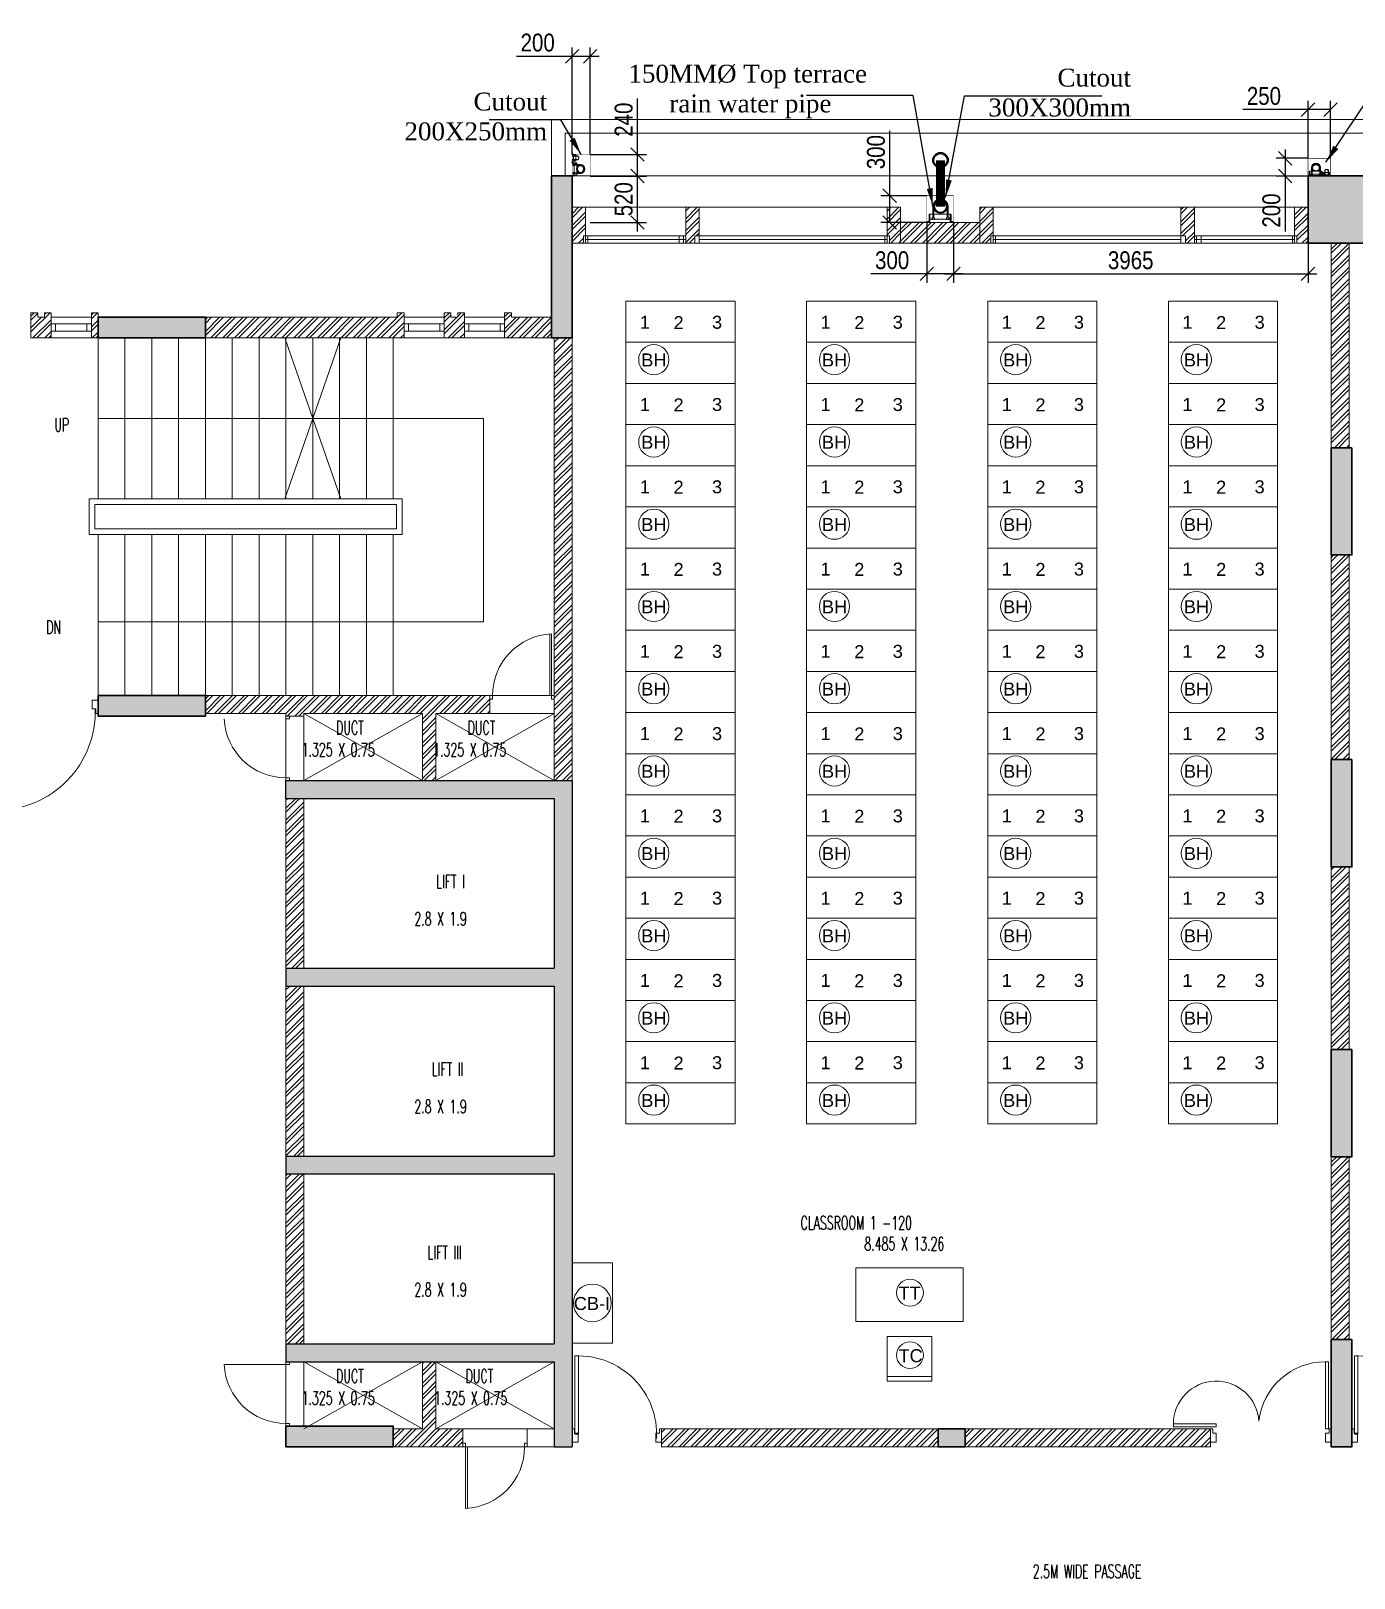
# Model space of a CAD drawing. Header units: inches. Extents: x 5899882 to 5988838, y -468923 to -96891.
# Drawn here: x 5939334 to 5954123, y -365825 to -348525 of the extents above; entities that cross this region are included whole.
import ezdxf

# ---------------------------------------------------------------- set-up
doc = ezdxf.new("R2010")
doc.units = ezdxf.units.IN
doc.header["$MEASUREMENT"] = 0
doc.linetypes.add('1', pattern=[0])
doc.layers.get('Defpoints').update_dxf_attribs({"color": 8})
for name, color, linetype in [('0 slc 75mm  rean water pipe', 5, 'Continuous'), ('0 slc Rwp sloape', 7, 'Continuous'), ('0- SLC ARCH LAYOUT', 7, 'Continuous'), ('0- SLC DIMENSION', 7, 'Continuous'), ('0- SLC HIDE BOX & CUTOUT', 6, 'Continuous'), ('0-SLC- Waste water down take', 6, 'Continuous'), ('0-SLC-100mm Soil Pipe', 190, 'Continuous'), ('0-SLC-DOMESTIC LINE', 5, 'DOMESTIC_LINE'), ('P-TEXT', 7, 'Continuous'), ('rwp', 5, 'Continuous')]:
    doc.layers.add(name, color=color, linetype=linetype)
for name, color, linetype, lineweight in [('0-SLC-CLAMPS', 7, 'Continuous', 9), ('0-SLC-P-Angle', 6, 'Continuous', 0), ('ARCL-HATCH-B', 8, 'Continuous', 5), ('ARLC-COL', 8, 'Continuous', 30), ('ARLC-DIM0', 8, 'Continuous', 5), ('ARLC-DIM1', 8, 'Continuous', 5), ('ARLC-DOOR-W', 8, 'Continuous', 5), ('ARLC-ELE0', 8, 'Continuous', 9), ('ARLC-ELE1', 8, 'Continuous', 13), ('ARLC-FUR (NOMN)', 8, 'Continuous', 9), ('ARLC-FURN', 8, 'Continuous', 9), ('ARLC-GAS BURNER', 8, 'Continuous', 5), ('ARLC-HATCH-C', 8, 'Continuous', 5), ('ARLC-RCC', 8, 'Continuous', 25), ('ARLC-TEXT0', 8, 'Continuous', 20), ('ARLC-WALL', 8, 'Continuous', 15)]:
    doc.layers.add(name, color=color, linetype=linetype, lineweight=lineweight)
doc.styles.add('ARIAL', font='tahoma.ttf')
doc.styles.add('LT0050R', font='arial.ttf', dxfattribs={"height": 120})
doc.styles.add('RS', font='simplex8.shx', dxfattribs={"width": 0.6, "height": 150})
doc.styles.get("Standard").update_dxf_attribs({"font": 'arial.ttf'})
doc.styles.add('swis cn bt', font='swissc.ttf')
doc.linetypes.add('DOMESTIC_LINE', pattern='A,0.5,-0.2,["DWS",ARIAL,S=0.1,R=0,X=-0.1,Y=-0.05],-0.25', length=0.95)
doc.dimstyles.new('LT0050R', dxfattribs={"dimtxt": 120, "dimasz": 80, "dimexe": 80, "dimexo": 50, "dimgap": 80, "dimtad": 0, "dimdec": 0, "dimzin": 0, "dimdsep": 46, "dimtxsty": 'LT0050R', "dimblk": 'ARCHTICK', "dimcen": 1, "dimdle": 80, "dimclrd": 252, "dimclre": 252, "dimclrt": 240, "dimadec": 0, "dimazin": 0, "dimtfac": 1, "dimtdec": 0, "dimtofl": 0, "dimtmove": 1, "dimatfit": 3, "dimfxl": 1, "dimtolj": 1, "dimtzin": 0, "dimlwd": -1, "dimlwe": -1, "dimarcsym": 0})
doc.dimstyles.new('SLC', dxfattribs={"dimtxt": 200, "dimasz": 150, "dimexe": 100, "dimexo": 0, "dimgap": 50, "dimtad": 1, "dimdec": 0, "dimrnd": 5, "dimzin": 1, "dimdsep": 46, "dimtxsty": 'swis cn bt', "dimblk": 'OBLIQUE', "dimcen": 60, "dimdle": 100, "dimclrd": 256, "dimclre": 256, "dimclrt": 256, "dimazin": 0, "dimtfac": 1, "dimtdec": 0, "dimtofl": 0, "dimtmove": 0, "dimatfit": 3, "dimfxl": 0.18, "dimtolj": 1, "dimtzin": 0, "dimarcsym": 0})
doc.dimstyles.get("Standard").update_dxf_attribs({"dimtxt": 200, "dimasz": 200, "dimexe": 0.18, "dimexo": 0.0625, "dimgap": 0.09, "dimtad": 0, "dimdec": 0, "dimrnd": 5, "dimzin": 0, "dimdsep": 46, "dimtxsty": 'Standard', "dimblk": 'OBLIQUE', "dimcen": 0.09, "dimadec": 0, "dimazin": 0, "dimtfac": 1, "dimtdec": 0, "dimtofl": 0, "dimtmove": 0, "dimatfit": 3, "dimfxl": 1, "dimtolj": 1, "dimtzin": 0, "dimarcsym": 0})
pattern_1 = [(45, (-5568073.5, 103535), (-66.2912607, 66.2912607), []), (45, (-5568029.31, 103535), (-66.2912607, 66.2912607), [])]

# ---------------------------------------------------------------- blocks, each defined once
blk = doc.blocks.new('an80')
for points in [[(-46, 0), (-46, 66.3), (-51, 66.3), (-51, 76.3), (-35, 76.3), (-35, 66.3), (-40, 66.3), (-40, 0)], [(46, 0), (46, 66.3), (51, 66.3), (51, 76.3), (35, 76.3), (35, 66.3), (40, 66.3), (40, 0)]]:
    blk.add_lwpolyline(points)
for radius in [46, 40]:
    blk.add_arc((0, 0), radius, 180, 360)
blk = doc.blocks.new('80mm')
at = {"layer": '0-SLC- Waste water down take', "const_width": 5}
blk.add_lwpolyline([(-37.5, 0, 1), (37.5, 0, 1)], format="xyb", close=True, dxfattribs=at)
at = {"layer": '0-SLC- Waste water down take'}
for radius in [40, 35]:
    blk.add_circle((0, 0), radius, dxfattribs=at)
blk = doc.blocks.new('DSF')
at = {"layer": '0-SLC-CLAMPS'}
for points in [[(1498.45, 220.321), (1498.447, 220.321, -0.414214), (1498.442, 220.327), (1498.442, 220.327), (1498.461, 220.327), (1498.461, 220.274, -0.414214), (1498.456, 220.279), (1498.456, 220.316, 0.414214)], [(1498.604, 220.321), (1498.608, 220.321, 0.414214), (1498.613, 220.327), (1498.613, 220.327), (1498.593, 220.327), (1498.593, 220.274, 0.414214), (1498.599, 220.279), (1498.599, 220.316, -0.414214)]]:
    blk.add_lwpolyline(points, format="xyb", close=True, dxfattribs=at)
blk.add_lwpolyline([(1498.593, 220.306), (1498.461, 220.306), (1498.461, 220.274), (1498.593, 220.274)], close=True, dxfattribs=at)
at = {"layer": '0-SLC- Waste water down take', "lineweight": 0, "ltscale": 12, "xscale": 0.0010714285714286, "yscale": 0.0010714285714286, "zscale": 0.0010714285714286}
blk.add_blockref('80mm', (1498.524, 220.234), dxfattribs=at)
at = {"layer": '0-SLC-CLAMPS', "xscale": 0.0010714285714286, "yscale": 0.0010714285714286, "zscale": 0.0010714285714286}
blk.add_blockref('an80', (1498.524, 220.234), dxfattribs=at)
blk = doc.blocks.new('176')
at = {"layer": '0-SLC-CLAMPS', "elevation": 0}
for points in [[(-108.6, 76.7), (-108.6, 80.1, 0.414214), (-114, 85.4), (-114, 85.4), (-114, 65.9), (-61.1, 65.9, 0.414214), (-66.4, 71.3), (-103.3, 71.3, -0.414214)], [(-108.6, -75.8), (-108.6, -79.2, -0.414214), (-114, -84.6), (-114, -84.6), (-114, -65.1), (-61.1, -65.1, -0.414214), (-66.4, -70.4), (-103.3, -70.4, 0.414214)]]:
    blk.add_lwpolyline(points, format="xyb", close=True, dxfattribs=at)
blk.add_lwpolyline([(-92.9, 65.9), (-92.9, -65.1), (-61.1, -65.1), (-61.1, 65.9)], close=True, dxfattribs=at)
at = {"layer": 'rwp', "color": 5, "const_width": 5.36, "elevation": 0}
blk.add_lwpolyline([(-12.5, -42.2, 1), (-12.5, 38.2, 1)], format="xyb", close=True, dxfattribs=at)
at = {"layer": 'rwp', "color": 5}
for radius in [42.9, 37.5]:
    blk.add_circle((-12.5, -2, 0), radius, dxfattribs=at)
at = {"layer": '0-SLC-CLAMPS', "color": 6, "xscale": 1.0714285714286, "yscale": 1.0714285714286, "zscale": 1.0714285714286, "rotation": 90}
blk.add_blockref('an80', (-12.5, -2, 0), dxfattribs=at)
blk = doc.blocks.new('_OBLIQUE')
at = {"color": 0, "linetype": 'ByBlock'}
blk.add_line((-0.5, -0.5), (0.5, 0.5), dxfattribs=at)
blk = doc.blocks.new('jjuj')
at = {"layer": 'ARLC-DOOR-W', "ltscale": 0.1}
for p, q in [((5733136, -29654), (5733136, -29679)), ((5733286, -29654), (5733286, -29719))]:
    blk.add_line(p, q, dxfattribs=at)
blk.add_lwpolyline([(5733286, -29719), (5733186, -29719), (5733186, -29679), (5733136, -29679)], dxfattribs=at)
blk = doc.blocks.new('frame')
at = {"layer": 'ARLC-DOOR-W', "ltscale": 0.1}
for p, q in [((5733286, -31004), (5733286, -30939)), ((5733136, -31004), (5733136, -30979)), ((5733136, -31004), (5733286, -31004))]:
    blk.add_line(p, q, dxfattribs=at)
blk.add_lwpolyline([(5733286, -30939), (5733186, -30939), (5733186, -30979), (5733136, -30979)], dxfattribs=at)
blk = doc.blocks.new('door')
at = {"layer": 'ARLC-DOOR-W', "ltscale": 0.1}
for p, q in [((5733136, -29682), (5732386, -29682)), ((5732386, -29717), (5732386, -29682)), ((5733136, -29717), (5732386, -29717)), ((5733136, -29682), (5733136, -29717)), ((5733080, -31417), (5733080, -30939)), ((5733115, -30939), (5733080, -30939)), ((5733115, -31417), (5733115, -30939)), ((5733115, -31417), (5733080, -31417))]:
    blk.add_line(p, q, dxfattribs=at)
for centre, radius, start, end in [((5733136, -29717), 750, 180, 263.4904), ((5733080, -30939), 478, 93.4069, 270)]:
    blk.add_arc(centre, radius, start, end, dxfattribs=at)
blk = doc.blocks.new('gfhmk')
at = {"layer": 'ARLC-DOOR-W', "ltscale": 0.1}
for p, q in [((5733137, -36608), (5732262, -36608)), ((5733137, -36568), (5732263, -36568)), ((5733137, -36568), (5733137, -36608))]:
    blk.add_line(p, q, dxfattribs=at)
blk.add_arc((5733137, -36608), 875, 177.3797, 273.233, dxfattribs=at)
blk = doc.blocks.new('A$C0CA930DB')
at = {"layer": 'ARLC-DOOR-W', "ltscale": 0.1}
blk.add_lwpolyline([(924, 1000), (1024, 1000)], dxfattribs=at)
for name, p in [('gfhmk', (-5732204, 37539)), ('frame', (-5732262, 31004))]:
    blk.add_blockref(name, p)
at = {"xscale": -1, "rotation": 180}
blk.add_blockref('frame', (-5732262, -30004), dxfattribs=at)
blk = doc.blocks.new('hjmh')
at = {"layer": 'ARLC-DOOR-W', "ltscale": 0.1}
for p, q in [((5668.312, -1072.854), (5667.201, -1072.854)), ((5667.201, -1072.854), (5667.201, -1072.894)), ((5667.201, -1072.894), (5668.312, -1072.894)), ((5668.312, -1072.894), (5668.312, -1072.854))]:
    blk.add_line(p, q, dxfattribs=at)
blk.add_arc((5668.299, -1072.899), 1.098, 179.7169, 271.8564, dxfattribs=at)
blk = doc.blocks.new('bb4')
at = {"layer": 'ARLC-FUR (NOMN)'}
blk.add_circle((5946603, -112567), 169, dxfattribs=at)
at = {"layer": 'ARLC-FURN'}
blk.add_lwpolyline([(5947511, -112833), (5947511, -111913), (5946291, -111913), (5946291, -112833)], close=True, dxfattribs=at)
blk.add_lwpolyline([(5946291, -112373), (5947511, -112373)], dxfattribs=at)
for s, p in [('1', (5946447, -112221)), ('2', (5946824, -112225)), ('3', (5947254, -112221))]:
    blk.add_text(s, height=145).set_placement(p)
at = {"layer": 'ARLC-FUR (NOMN)'}
blk.add_text('BH', height=145.4, dxfattribs=at).set_placement((5946463, -112643))
blk = doc.blocks.new('dfg2154')
at = {"layer": 'ARLC-FURN'}
blk.add_line((5964549, -129277), (5965049, -129277), dxfattribs=at)
blk.add_lwpolyline([(5964549, -129329), (5965049, -129329), (5965049, -128829), (5964549, -128829)], close=True, dxfattribs=at)
blk = doc.blocks.new('A$C250334D4')
at = {"layer": 'ARCL-HATCH-B'}
h = blk.add_hatch(dxfattribs=at)
h.set_pattern_fill('ANSI32', color=256, scale=250)
h.set_pattern_definition(pattern_1)
h.paths.add_polyline_path([(350, 6610), (200, 6610), (200, 6210), (325, 6210), (325, 6290), (350, 6290)])
h = blk.add_hatch(dxfattribs=at)
h.set_pattern_fill('ANSI32', color=256, scale=250)
h.set_pattern_definition(pattern_1)
h.paths.add_polyline_path([(1620, 6610), (1470, 6610), (1470, 6210), (1570, 6210), (1570, 6290), (1620, 6290)])
h = blk.add_hatch(dxfattribs=at)
h.set_pattern_fill('ANSI32', color=256, scale=250)
h.set_pattern_definition(pattern_1)
h.paths.add_polyline_path([(3870, 6610), (3720, 6610), (3720, 6290), (3745, 6290), (3745, 6210), (3870, 6210)])
h = blk.add_hatch(dxfattribs=at)
h.set_pattern_fill('ANSI32', color=256, scale=250)
h.set_pattern_definition(pattern_1)
h.paths.add_polyline_path([(4905, 6610), (4755, 6610), (4755, 6210), (4880, 6210), (4880, 6290), (4905, 6290)])
h = blk.add_hatch(dxfattribs=at)
h.set_pattern_fill('ANSI32', color=256, scale=250)
h.set_pattern_definition(pattern_1)
h.paths.add_polyline_path([(7155, 6610), (7005, 6610), (7005, 6290), (7055, 6290), (7055, 6210), (7155, 6210), (7155, 6290)])
h = blk.add_hatch(dxfattribs=at)
h.set_pattern_fill('ANSI32', color=256, scale=250)
h.set_pattern_definition(pattern_1)
h.paths.add_polyline_path([(8425, 6610), (8275, 6610), (8275, 6290), (8300, 6290), (8300, 6210), (8425, 6210)])
h = blk.add_hatch(dxfattribs=at)
h.set_pattern_fill('ANSI32', color=256, scale=250)
h.set_pattern_definition(pattern_1)
h.paths.add_polyline_path([(4755, 6440), (3870, 6440), (3870, 6210), (4755, 6210)])
h = blk.add_hatch(dxfattribs=at)
h.set_pattern_fill('ANSI32', color=256, scale=250)
h.set_pattern_definition(pattern_1)
h.paths.add_polyline_path([(8885, 6210), (8685, 6210), (8685, 3922), (8885, 3922)])
h = blk.add_hatch(dxfattribs=at)
h.set_pattern_fill('ANSI32', color=256, scale=250)
h.set_pattern_definition(pattern_1)
h.paths.add_polyline_path([(-5625, 5430), (-5700, 5430), (-5700, 5380), (-5775, 5380), (-5775, 5430), (-5850, 5430), (-5850, 5150), (-5625, 5150)])
h = blk.add_hatch(dxfattribs=at)
h.set_pattern_fill('ANSI32', color=256, scale=250)
h.set_pattern_definition(pattern_1)
h.paths.add_polyline_path([(-5100, 5430), (-5175, 5430), (-5175, 5150), (-5100, 5150)])
h = blk.add_hatch(dxfattribs=at)
h.set_pattern_fill('ANSI32', color=256, scale=250)
h.set_pattern_definition(pattern_1)
h.paths.add_polyline_path([(-1680, 5430), (-1755, 5430), (-1755, 5380), (-3900, 5380), (-3900, 5150), (-1680, 5150)])
h = blk.add_hatch(dxfattribs=at)
h.set_pattern_fill('ANSI32', color=256, scale=250)
h.set_pattern_definition(pattern_1)
h.paths.add_polyline_path([(-1005, 5430), (-1080, 5430), (-1080, 5380), (-1155, 5380), (-1155, 5430), (-1230, 5430), (-1230, 5150), (-1155, 5150), (-1005, 5150)])
h = blk.add_hatch(dxfattribs=at)
h.set_pattern_fill('ANSI32', color=256, scale=250)
h.set_pattern_definition(pattern_1)
h.paths.add_polyline_path([(-30, 5380), (-480, 5380), (-480, 5430), (-555, 5430), (-555, 5150), (-30, 5150)])
h = blk.add_hatch(dxfattribs=at)
h.set_pattern_fill('ANSI32', color=256, scale=250)
h.set_pattern_definition(pattern_1)
h.paths.add_polyline_path([(200, 5150), (0, 5150), (0, 200), (200, 200)])
h = blk.add_hatch(dxfattribs=at)
h.set_pattern_fill('ANSI32', color=256, scale=250)
h.set_pattern_definition(pattern_1)
h.paths.add_polyline_path([(8885, 2722), (8685, 2722), (8685, 434), (8885, 434)])
h = blk.add_hatch(dxfattribs=at)
h.set_pattern_fill('ANSI32', color=256, scale=250)
h.set_pattern_definition(pattern_1)
h.paths.add_polyline_path([(-720, 1150), (-3900, 1150), (-3900, 950), (-3000, 950), (-3000, 920), (-2800, 920), (-2800, 950), (-1475, 950), (-1475, 200), (-1325, 200), (-1325, 950), (-720, 950)])
h = blk.add_hatch(dxfattribs=at)
h.set_pattern_fill('ANSI32', color=256, scale=250)
h.set_pattern_definition(pattern_1)
h.paths.add_polyline_path([(-2800, 0), (-3000, 0), (-3000, -1900), (-2800, -1900)])
h = blk.add_hatch(dxfattribs=at)
h.set_pattern_fill('ANSI32', color=256, scale=250)
h.set_pattern_definition(pattern_1)
h.paths.add_polyline_path([(8885, -766), (8685, -766), (8685, -2808), (8885, -2808)])
h = blk.add_hatch(dxfattribs=at)
h.set_pattern_fill('ANSI32', color=256, scale=250)
h.set_pattern_definition(pattern_1)
h.paths.add_polyline_path([(-2800, -2100), (-3000, -2100), (-3000, -4000), (-2800, -4000)])
h = blk.add_hatch(dxfattribs=at)
h.set_pattern_fill('ANSI32', color=256, scale=250)
h.set_pattern_definition(pattern_1)
h.paths.add_polyline_path([(8885, -4008), (8685, -4008), (8685, -5550), (8685, -5550), (8685, -6050), (8885, -6050)])
h = blk.add_hatch(dxfattribs=at)
h.set_pattern_fill('ANSI32', color=256, scale=250)
h.set_pattern_definition(pattern_1)
h.paths.add_polyline_path([(-2800, -4200), (-3000, -4200), (-3000, -6100), (-2800, -6100)])
h = blk.add_hatch(dxfattribs=at)
h.set_pattern_fill('ANSI32', color=256, scale=250)
h.set_pattern_definition(pattern_1)
h.paths.add_polyline_path([(-1325, -6300), (-1475, -6300), (-1475, -7050), (-1800, -7050), (-1800, -7250), (-1022, -7250), (-1022, -7050), (-1325, -7050)])
h = blk.add_hatch(dxfattribs=at)
h.set_pattern_fill('ANSI32', color=256, scale=250)
h.set_pattern_definition(pattern_1)
h.paths.add_polyline_path([(4292, -7050), (1200, -7050), (1200, -7250), (4292, -7250)])
h = blk.add_hatch(dxfattribs=at)
h.set_pattern_fill('ANSI32', color=256, scale=250)
h.set_pattern_definition(pattern_1)
h.paths.add_polyline_path([(7335, -7050), (4592, -7050), (4592, -7250), (7335, -7250)])
at = {"layer": 'ARLC-HATCH-C', "ltscale": 0.1}
for points in [[(-30, 5216), (-30, 6960), (200, 6960), (200, 6571), (200, 6171), (200, 5150), (-30, 5150)], [(8425, 6960), (8425, 6210), (9175, 6210), (9175, 6960)], [(-5100, 5150), (-4800, 5150), (-4500, 5150), (-4200, 5150), (-3900, 5150), (-3900, 5380), (-5100, 5380)], [(8685, 2722), (8685, 3922), (8915, 3922), (8915, 2722)], [(-5100, 920), (-5100, 1150), (-4800, 1150), (-4500, 1150), (-4200, 1150), (-4044, 1150), (-3900, 1150), (-3900, 950), (-3900, 920)], [(8685, -766), (8685, 434), (8915, 434), (8915, -766)], [(-3000, 0), (-3000, 200), (-2800, 200), (200, 200), (200, 0), (0, 0), (-2800, 0)], [(-3000, -1900), (-2800, -1900), (0, -1900), (0, 0), (200, 0), (200, -6100), (0, -6100), (0, -4200), (-2800, -4200), (-3000, -4200), (-3000, -4000), (-2800, -4000), (0, -4000), (0, -2100), (-2800, -2100), (-3000, -2100)], [(8685, -4008), (8685, -2808), (8915, -2808), (8915, -4008)], [(8915, -7250), (8915, -7050), (8915, -6050), (8715, -6050), (8685, -6050), (8685, -7250)], [(200, -7250), (0, -7250), (0, -7050), (0, -6300), (-2800, -6300), (-3000, -6300), (-3000, -6100), (-2800, -6100), (0, -6100), (200, -6100), (200, -7050)], [(-3000, -7250), (-3000, -7020), (-2700, -7020), (-2400, -7020), (-2100, -7020), (-1944, -7020), (-1800, -7020), (-1800, -7220), (-1800, -7250)], [(4292, -7250), (4292, -7050), (4592, -7050), (4592, -7250)]]:
    blk.add_hatch(color=256, dxfattribs=at).paths.add_polyline_path(points)
at = {"layer": 'ARLC-COL'}
for points in [[(-30, 6960), (200, 6960), (200, 5150), (-30, 5150)], [(8425, 6210), (9175, 6210), (9175, 6960), (8425, 6960)], [(8915, 3922), (8915, 2722), (8685, 2722), (8685, 3922)], [(-5100, 1150), (-3900, 1150), (-3900, 920), (-5100, 920)], [(8915, 434), (8915, -766), (8685, -766), (8685, 434)], [(8915, -2808), (8915, -4008), (8685, -4008), (8685, -2808)], [(8915, -6050), (8915, -7250), (8685, -7250), (8685, -6050)], [(-3000, -7020), (-1800, -7020), (-1800, -7250), (-3000, -7250)], [(4592, -7050), (4292, -7050), (4292, -7250), (4592, -7250)]]:
    blk.add_lwpolyline(points, close=True, dxfattribs=at)
at = {"layer": 'ARLC-COL', "ltscale": 0.1}
blk.add_lwpolyline([(-5100, 5380), (-3900, 5380), (-3900, 5150), (-5100, 5150)], close=True, dxfattribs=at)
at = {"layer": 'ARLC-DIM0'}
for points in [[(375, 6290), (325, 6290), (325, 6210), (375, 6210)], [(1445, 6290), (1395, 6290), (1395, 6210), (1445, 6210)], [(1445, 6290), (1395, 6290), (1395, 6210), (1445, 6210)], [(1620, 6290), (1570, 6290), (1570, 6210), (1620, 6210)], [(1620, 6290), (1570, 6290), (1570, 6210), (1620, 6210)], [(3745, 6290), (3695, 6290), (3695, 6210), (3745, 6210)], [(3745, 6290), (3695, 6290), (3695, 6210), (3745, 6210)], [(4930, 6290), (4880, 6290), (4880, 6210), (4930, 6210)], [(4930, 6290), (4880, 6290), (4880, 6210), (4930, 6210)], [(7055, 6290), (7005, 6290), (7005, 6210), (7055, 6210)], [(7055, 6290), (7005, 6290), (7005, 6210), (7055, 6210)], [(7230, 6290), (7180, 6290), (7180, 6210), (7230, 6210)], [(7230, 6290), (7180, 6290), (7180, 6210), (7230, 6210)], [(8300, 6290), (8250, 6290), (8250, 6210), (8300, 6210)], [(8300, 6290), (8250, 6290), (8250, 6210), (8300, 6210)]]:
    blk.add_lwpolyline(points, close=True, dxfattribs=at)
at = {"layer": 'ARLC-DOOR-W', "ltscale": 0.1}
for p, q in [((1470, 6250), (350, 6250)), ((3720, 6250), (1620, 6250)), ((7005, 6250), (4905, 6250)), ((8275, 6250), (7155, 6250))]:
    blk.add_line(p, q, dxfattribs=at)
at = {"layer": 'ARLC-DOOR-W'}
for p, q in [((-5625, 5305), (-5175, 5305)), ((-5625, 5225), (-5175, 5225)), ((-5575, 5305), (-5575, 5225)), ((-5225, 5305), (-5225, 5225)), ((-1680, 5305), (-1230, 5305)), ((-1680, 5225), (-1230, 5225)), ((-1630, 5305), (-1630, 5225)), ((-1280, 5305), (-1280, 5225)), ((-1005, 5305), (-555, 5305)), ((-1005, 5225), (-555, 5225)), ((-955, 5305), (-955, 5225)), ((-605, 5305), (-605, 5225)), ((-50, 1150), (-50, 1840)), ((-30, 1150), (-30, 1840)), ((-720, 1110), (-690, 1110)), ((-30, 1150), (-50, 1150)), ((-30, 1110), (0, 1110)), ((-3000, 890), (-3000, 920)), ((-3000, 870), (-3000, 890)), ((-2960, 890), (-2960, 920)), ((-2960, 200), (-2960, 230)), ((-3689, -6330), (-3000, -6330)), ((-3000, -6330), (-3000, -6300)), ((-3000, -6350), (-3000, -6330)), ((-2960, -6330), (-2960, -6300)), ((-2960, -7020), (-2960, -6990)), ((-992, -7210), (-1022, -7210)), ((-992, -7250), (-1022, -7250)), ((-992, -7250), (-992, -7940)), ((-992, -7250), (-972, -7250)), ((-972, -7250), (-972, -7940)), ((-303, -7210), (-332, -7210)), ((-303, -7250), (-332, -7250))]:
    blk.add_line(p, q, dxfattribs=at)
for points in [[(1470, 6210), (1470, 6290), (350, 6290), (350, 6210)], [(3720, 6210), (3720, 6290), (1620, 6290), (1620, 6210)], [(7005, 6210), (7005, 6290), (4905, 6290), (4905, 6210)], [(8275, 6210), (8275, 6290), (7155, 6290), (7155, 6210)]]:
    blk.add_lwpolyline(points, close=True, dxfattribs=at)
at = {"layer": 'ARLC-DOOR-W', "ltscale": 0.1}
for points in [[(-690, 1110), (-690, 1150)], [(-30, 1110), (-30, 1150)], [(-2960, 890), (-3000, 890)], [(-2960, 230), (-3000, 230)], [(-2960, -6330), (-3000, -6330)], [(-2960, -6990), (-3000, -6990)], [(-992, -7210), (-992, -7250)], [(-332, -7210), (-332, -7250)]]:
    blk.add_lwpolyline(points, dxfattribs=at)
at = {"layer": 'ARLC-DOOR-W'}
for centre, start, end in [((0, 1150), 92.4919, 180), ((-3000, 920), 182.4919, 270), ((-3000, -6300), 182.4919, 270), ((-1022, -7250), 272.4919, 0)]:
    blk.add_arc(centre, 690, start, end, dxfattribs=at)
at = {"layer": 'ARLC-ELE0'}
for p, q in [((200, 6960), (8425, 6960)), ((350, 6610), (1470, 6610)), ((1620, 6610), (3720, 6610)), ((4905, 6610), (7005, 6610)), ((7155, 6610), (8275, 6610)), ((-5175, 5380), (-5625, 5380)), ((-1230, 5380), (-1680, 5380)), ((-555, 5380), (-1005, 5380)), ((-5175, 5150), (-5625, 5150)), ((-1230, 5150), (-1680, 5150)), ((-555, 5150), (-1005, 5150)), ((0, 1150), (-720, 1150)), ((-3000, 920), (-3000, 200)), ((-2800, 950), (-1475, 200)), ((-1475, 950), (-2800, 200)), ((-2800, 920), (-2800, 200)), ((-1325, 950), (0, 200)), ((0, 950), (-1325, 200)), ((0, 950), (-720, 950)), ((-2800, -6300), (-1475, -7050)), ((-1475, -6300), (-2800, -7050)), ((-1325, -6300), (0, -7050)), ((0, -6300), (-1325, -7050)), ((-1022, -7050), (-303, -7050)), ((-1022, -7250), (-303, -7250))]:
    blk.add_line(p, q, dxfattribs=at)
at = {"layer": 'ARLC-ELE0', "ltscale": 0.1}
for p, q in [((-3000, -6300), (-3000, -7020)), ((-2800, -6300), (-2800, -7020))]:
    blk.add_line(p, q, dxfattribs=at)
at = {"layer": 'ARLC-ELE1'}
for p, q in [((-30, 7590), (17550, 7590)), ((-30, 6960), (-30, 7590)), ((120, 7440), (17400, 7440)), ((120, 6960), (120, 7440)), ((-5100, 5150), (-5100, 3350)), ((-4800, 5150), (-4800, 3350)), ((-4500, 5150), (-4500, 3350)), ((-4200, 5150), (-4200, 3350)), ((-3900, 5150), (-3900, 3350)), ((-3600, 5150), (-3600, 3350)), ((-3300, 5150), (-3300, 3350)), ((-3014, 5150), (-2700, 4250)), ((-3000, 5150), (-3000, 3350)), ((-2700, 5150), (-2700, 3350)), ((-2386, 5150), (-2700, 4250)), ((-2400, 5150), (-2400, 3350)), ((-2100, 5150), (-2100, 3350)), ((-1800, 5150), (-1800, 3350)), ((-2700, 4250), (-5100, 4250)), ((-2700, 4250), (-3014, 3350)), ((-2700, 4250), (-792, 4250)), ((-2700, 4250), (-2386, 3350)), ((-792, 4250), (-792, 1973)), ((-5200, 2950), (-5200, 3350)), ((-5200, 3350), (-1700, 3350)), ((-1700, 2950), (-1700, 3350)), ((-5135, 3015), (-5135, 3285)), ((-5135, 3285), (-1765, 3285)), ((-1765, 3015), (-1765, 3285)), ((-5200, 2950), (-1700, 2950)), ((-5135, 3015), (-1765, 3015)), ((-5100, 2950), (-5100, 1150)), ((-4800, 2950), (-4800, 1150)), ((-4500, 2950), (-4500, 1150)), ((-4200, 2950), (-4200, 1151)), ((-3900, 2950), (-3900, 1150)), ((-3600, 2950), (-3600, 1150)), ((-3300, 2950), (-3300, 1150)), ((-3000, 2950), (-3000, 1151)), ((-2700, 2950), (-2700, 1150)), ((-2400, 2950), (-2400, 1150)), ((-2100, 2950), (-2100, 1150)), ((-1800, 2950), (-1800, 1150)), ((-792, 1973), (-5100, 1973))]:
    blk.add_line(p, q, dxfattribs=at)
at = {"layer": 'ARLC-FUR (NOMN)'}
for centre, radius in [((425, -5642), 211), ((3975, -5527), 150), ((3975, -6226), 150)]:
    blk.add_circle(centre, radius, dxfattribs=at)
at = {"layer": 'ARLC-FURN'}
blk.add_lwpolyline([(650, -5192), (650, -6092), (200, -6092), (200, -5192)], close=True, dxfattribs=at)
at = {"layer": 'ARLC-FURN', "ltscale": 0.1}
blk.add_lwpolyline([(4569, -5250), (4569, -5850), (3369, -5850), (3369, -5250)], close=True, dxfattribs=at)
at = {"layer": 'ARLC-RCC'}
for p, q in [((-3000, 0), (0, 0)), ((0, 0), (0, -1900)), ((-3000, -1900), (0, -1900)), ((-3000, -1900), (-3000, -2100)), ((-3000, -2100), (0, -2100)), ((0, -2100), (0, -4000)), ((200, -3451), (200, -3651)), ((-3000, -4000), (0, -4000)), ((-3000, -4000), (-3000, -4200)), ((-3000, -4200), (0, -4200)), ((0, -4200), (0, -6100)), ((-3000, -6100), (0, -6100)), ((-3000, -6100), (-3000, -6300)), ((200, -6100), (200, -7250)), ((-3000, -6300), (0, -6300)), ((-3000, -6300), (0, -6300)), ((0, -6300), (0, -7250)), ((-3000, -7250), (-2800, -7250)), ((0, -7250), (200, -7250))]:
    blk.add_line(p, q, dxfattribs=at)
blk.add_lwpolyline([(-3000, 0), (-3000, 200), (200, 200), (200, -6100)], dxfattribs=at)
at = {"layer": 'ARLC-WALL'}
for p, q in [((3870, 6440), (4755, 6440)), ((4755, 6210), (3870, 6210)), ((-720, 950), (-720, 1150))]:
    blk.add_line(p, q, dxfattribs=at)
at = {"layer": 'ARLC-WALL', "ltscale": 0.1}
for p, q in [((8685, 6210), (8685, 3922)), ((8885, 6210), (8885, 3922)), ((-5775, 5380), (-5700, 5380)), ((-3900, 5380), (-1755, 5380)), ((-1155, 5380), (-1080, 5380)), ((-555, 5430), (-480, 5430)), ((-555, 5150), (-555, 5430)), ((-480, 5430), (-480, 5380)), ((-480, 5380), (-30, 5380)), ((-555, 5150), (-30, 5150)), ((0, 5150), (0, 200)), ((200, 5150), (200, 200)), ((8685, 2722), (8685, 434)), ((8885, 2722), (8885, 434)), ((-720, 1150), (-3900, 1150)), ((-3900, 950), (-3000, 950)), ((-3000, 920), (-3000, 950)), ((-2800, 920), (-3000, 920)), ((-2800, 950), (-1475, 950)), ((-2800, 920), (-2800, 950)), ((-1475, 950), (-1475, 200)), ((-1325, 950), (-720, 950)), ((-1325, 950), (-1325, 200)), ((-3000, 0), (-3000, -1900)), ((-2800, 0), (-2800, -1900)), ((8685, -766), (8685, -2808)), ((8885, -766), (8885, -2808)), ((-3000, -2100), (-3000, -4000)), ((-2800, -2100), (-2800, -4000)), ((8685, -4008), (8685, -6050)), ((8885, -4008), (8885, -6050)), ((-3000, -4200), (-3000, -6100)), ((-2800, -4200), (-2800, -6100)), ((-1475, -6300), (-1475, -7050)), ((-1325, -6300), (-1325, -7050)), ((-1800, -7050), (-1475, -7050)), ((-1325, -7050), (-1022, -7050)), ((-1022, -7050), (-1022, -7250)), ((-303, -7050), (-303, -7250)), ((-303, -7050), (0, -7050)), ((1200, -7050), (4292, -7050)), ((1200, -7250), (1200, -7050)), ((4592, -7050), (7335, -7050)), ((7335, -7050), (7335, -7250)), ((7335, -7250), (7335, -7050)), ((-1800, -7250), (-1022, -7250)), ((-303, -7250), (0, -7250)), ((1200, -7250), (4292, -7250)), ((4592, -7250), (7335, -7250))]:
    blk.add_line(p, q, dxfattribs=at)
at = {"layer": 'ARLC-WALL'}
for points in [[(350, 6610), (350, 6210), (200, 6210), (200, 6610)], [(1620, 6610), (1620, 6210), (1470, 6210), (1470, 6610)], [(3870, 6610), (3870, 6210), (3720, 6210), (3720, 6610)], [(4905, 6610), (4905, 6210), (4755, 6210), (4755, 6610)], [(7155, 6610), (7155, 6210), (7005, 6210), (7005, 6610)], [(8425, 6610), (8425, 6210), (8275, 6210), (8275, 6610)]]:
    blk.add_lwpolyline(points, close=True, dxfattribs=at)
at = {"layer": 'ARLC-WALL', "ltscale": 0.1}
for points in [[(-5700, 5380), (-5700, 5430), (-5625, 5430), (-5625, 5150), (-5850, 5150), (-5850, 5150)], [(-5850, 5150), (-5850, 5150), (-5850, 5150), (-5850, 5430), (-5775, 5430), (-5775, 5380)], [(-1755, 5380), (-1755, 5430), (-1680, 5430), (-1680, 5150), (-3900, 5150)], [(-1080, 5380), (-1080, 5430), (-1005, 5430), (-1005, 5150), (-1230, 5150), (-1230, 5150)], [(-1155, 5150), (-1155, 5150), (-1230, 5150), (-1230, 5430), (-1155, 5430), (-1155, 5380)]]:
    blk.add_lwpolyline(points, dxfattribs=at)
blk.add_lwpolyline([(-5175, 5430), (-5100, 5430), (-5100, 5150), (-5175, 5150)], close=True, dxfattribs=at)
at = {"xscale": -1}
for name, p, rotation in [('jjuj', (24554, -5732186), 270), ('A$C0CA930DB', (1200, -6176), 90), ('A$C0CA930DB', (9914, -6176), 90)]:
    blk.add_blockref(name, p, dxfattribs=dict(at, rotation=rotation))
at = {"layer": 'ARLC-DIM1'}
for p in [(-5945491, 117473), (-5943471, 117473), (-5941446, 117473), (-5939426, 117473), (-5945491, 116553), (-5943471, 116553), (-5941446, 116553), (-5939426, 116553), (-5945491, 115633), (-5943471, 115633), (-5941446, 115633), (-5939426, 115633), (-5945491, 114713), (-5943471, 114713), (-5941446, 114713), (-5939426, 114713), (-5945491, 113793), (-5943471, 113793), (-5941446, 113793), (-5939426, 113793), (-5945491, 112873), (-5943471, 112873), (-5941446, 112873), (-5939426, 112873), (-5945491, 111953), (-5943471, 111953), (-5941446, 111953), (-5939426, 111953), (-5945491, 111033), (-5943471, 111033), (-5941446, 111033), (-5939426, 111033), (-5945491, 110113), (-5943471, 110113), (-5941446, 110113), (-5939426, 110113), (-5945491, 109193), (-5943471, 109193), (-5941446, 109193), (-5939426, 109193)]:
    blk.add_blockref('bb4', p, dxfattribs=at)
at = {"layer": 'ARLC-DOOR-W', "ltscale": 0.1, "xscale": 1000, "yscale": 1000, "zscale": 1000, "rotation": 90}
blk.add_blockref('hjmh', (-1079128, -5667331), dxfattribs=at)
at = {"layer": 'ARLC-DOOR-W', "rotation": 270}
for name, p in [('door', (38337, 5726086)), ('frame', (38339, 5726086)), ('jjuj', (38339, 5726086))]:
    blk.add_blockref(name, p, dxfattribs=at)
at = {"layer": 'ARLC-GAS BURNER', "xscale": -1}
blk.add_blockref('dfg2154', (5968768, 122812), dxfattribs=at)
at = {"layer": 'ARLC-FUR (NOMN)'}
for s, p in [('TT', (3847, -5605)), ('CB-I', (218, -5721)), ('TC', (3847, -6305))]:
    blk.add_text(s, height=145.4, dxfattribs=at).set_placement(p)
at = {"layer": 'ARLC-TEXT0', "style": 'RS', "width": 0.6}
for s, p in [('UP', (-5589, 4102)), ('DN', (-5680, 1839)), ('DUCT', (-2439, 716)), ('DUCT', (-969, 716)), ('1.325 X 0.75', (-2825, 469)), ('1.325 X 0.75', (-1355, 469)), ('LIFT I', (-1321, -1004)), ('2.8 X 1.9', (-1565, -1421)), ('LIFT II', (-1370, -3104)), ('2.8 X 1.9', (-1565, -3521)), ('CLASSROOM 1 -120', (2752, -4822)), ('LIFT III', (-1418, -5152)), ('8.485 X 13.26', (3465, -5055)), ('2.8 X 1.9', (-1565, -5569)), ('DUCT', (-2439, -6534)), ('DUCT', (-992, -6534)), ('1.325 X 0.75', (-2825, -6781)), ('1.325 X 0.75', (-1344, -6781)), ('2.5M WIDE PASSAGE', (5348, -8719))]:
    blk.add_text(s, height=150, dxfattribs=at).set_placement(p)
blk = doc.blocks.new('_ArchTick')
at = {"color": 0, "linetype": 'ByBlock', "const_width": 0.15}
blk.add_lwpolyline([(-0.5, -0.5), (0.5, 0.5)], dxfattribs=at)
blk = doc.blocks.new('*D430')
at = {"layer": '0- SLC DIMENSION', "lineweight": -2, "transparency": 16777216}
for p, q in [((5948933, -350367), (5948933, -349642)), ((5948933, -350667), (5948933, -350267)), ((5949347, -350367), (5948833, -350367)), ((5949347, -350667), (5948833, -350667))]:
    blk.add_line(p, q, dxfattribs=at)
at = {"layer": 'Defpoints', "color": 0, "transparency": 16777216}
for p in [(5949347, -350367), (5948933, -350667), (5949347, -350667)]:
    blk.add_point(p, dxfattribs=at)
at = {"layer": '0- SLC DIMENSION', "lineweight": -2, "transparency": 16777216, "xscale": 150, "yscale": 150, "zscale": 150}
for p, rotation in [((5948933, -350367), 90), ((5948933, -350667), 270)]:
    blk.add_blockref('_OBLIQUE', p, dxfattribs=dict(at, rotation=rotation))
at = {"layer": '0- SLC DIMENSION', "transparency": 16777216, "insert": (5948780, -349880), "char_height": 200, "attachment_point": 5, "rotation": 90, "style": 'swis cn bt'}
blk.add_mtext('\\A1;300', dxfattribs=at)
blk = doc.blocks.new('*D426')
at = {"layer": '0- SLC DIMENSION', "lineweight": -2, "transparency": 16777216}
for p, q in [((5949645, -350667), (5949645, -351342)), ((5953609, -350897), (5953609, -351342)), ((5949545, -351242), (5953709, -351242))]:
    blk.add_line(p, q, dxfattribs=at)
at = {"layer": 'Defpoints', "color": 0, "transparency": 16777216}
for p in [(5949645, -350667), (5953609, -350897), (5953609, -351242)]:
    blk.add_point(p, dxfattribs=at)
at = {"layer": '0- SLC DIMENSION', "lineweight": -2, "transparency": 16777216, "xscale": 150, "yscale": 150, "zscale": 150, "rotation": 180}
blk.add_blockref('_OBLIQUE', (5949645, -351242), dxfattribs=at)
at = {"layer": '0- SLC DIMENSION', "lineweight": -2, "transparency": 16777216, "xscale": 150, "yscale": 150, "zscale": 150}
blk.add_blockref('_OBLIQUE', (5953609, -351242), dxfattribs=at)
at = {"layer": '0- SLC DIMENSION', "transparency": 16777216, "insert": (5951627, -351090), "char_height": 200, "attachment_point": 5, "style": 'swis cn bt'}
blk.add_mtext('\\A1;3965', dxfattribs=at)
blk = doc.blocks.new('*D431')
at = {"layer": '0- SLC DIMENSION', "lineweight": -2, "transparency": 16777216}
for p, q in [((5953609, -349405), (5952880, -349405)), ((5953859, -349405), (5953509, -349405)), ((5953609, -349949), (5953609, -349305)), ((5953859, -349949), (5953859, -349305))]:
    blk.add_line(p, q, dxfattribs=at)
at = {"layer": 'Defpoints', "color": 0, "transparency": 16777216}
for p in [(5953859, -349405), (5953609, -349949), (5953859, -349949)]:
    blk.add_point(p, dxfattribs=at)
at = {"layer": '0- SLC DIMENSION', "lineweight": -2, "transparency": 16777216, "xscale": 150, "yscale": 150, "zscale": 150, "rotation": 180}
blk.add_blockref('_OBLIQUE', (5953609, -349405), dxfattribs=at)
at = {"layer": '0- SLC DIMENSION', "lineweight": -2, "transparency": 16777216, "xscale": 150, "yscale": 150, "zscale": 150}
blk.add_blockref('_OBLIQUE', (5953859, -349405), dxfattribs=at)
at = {"layer": '0- SLC DIMENSION', "transparency": 16777216, "insert": (5953116, -349253), "char_height": 200, "attachment_point": 5, "style": 'swis cn bt'}
blk.add_mtext('\\A1;250', dxfattribs=at)
blk = doc.blocks.new('*D427')
at = {"layer": '0- SLC DIMENSION', "lineweight": -2, "transparency": 16777216}
for p, q in [((5953609, -349949), (5953253, -349949)), ((5953353, -349849), (5953353, -350147)), ((5953609, -350147), (5953253, -350147)), ((5953353, -350147), (5953353, -350769))]:
    blk.add_line(p, q, dxfattribs=at)
at = {"layer": 'Defpoints', "color": 0, "transparency": 16777216}
for p in [(5953609, -349949), (5953353, -350147), (5953609, -350147)]:
    blk.add_point(p, dxfattribs=at)
at = {"layer": '0- SLC DIMENSION', "lineweight": -2, "transparency": 16777216, "xscale": 150, "yscale": 150, "zscale": 150}
for p, rotation in [((5953353, -349949), 90), ((5953353, -350147), 270)]:
    blk.add_blockref('_OBLIQUE', p, dxfattribs=dict(at, rotation=rotation))
at = {"layer": '0- SLC DIMENSION', "transparency": 16777216, "insert": (5953200, -350533), "char_height": 200, "attachment_point": 5, "rotation": 90, "style": 'swis cn bt'}
blk.add_mtext('\\A1;200', dxfattribs=at)
blk = doc.blocks.new('*D432')
at = {"layer": '0- SLC DIMENSION', "lineweight": -2, "transparency": 16777216}
for p, q in [((5945384, -349907), (5945384, -348709)), ((5945584, -349907), (5945584, -348709)), ((5945384, -348809), (5944761, -348809)), ((5945684, -348809), (5945384, -348809))]:
    blk.add_line(p, q, dxfattribs=at)
at = {"layer": 'Defpoints', "color": 0, "transparency": 16777216}
for p in [(5945384, -348809), (5945384, -349907), (5945584, -349907)]:
    blk.add_point(p, dxfattribs=at)
at = {"layer": '0- SLC DIMENSION', "lineweight": -2, "transparency": 16777216, "xscale": 150, "yscale": 150, "zscale": 150, "rotation": 180}
blk.add_blockref('_OBLIQUE', (5945384, -348809), dxfattribs=at)
at = {"layer": '0- SLC DIMENSION', "lineweight": -2, "transparency": 16777216, "xscale": 150, "yscale": 150, "zscale": 150}
blk.add_blockref('_OBLIQUE', (5945584, -348809), dxfattribs=at)
at = {"layer": '0- SLC DIMENSION', "transparency": 16777216, "insert": (5944998, -348656), "char_height": 200, "attachment_point": 5, "style": 'swis cn bt'}
blk.add_mtext('\\A1;200', dxfattribs=at)
blk = doc.blocks.new('*D428')
at = {"layer": '0- SLC DIMENSION', "lineweight": -2, "transparency": 16777216}
for p, q in [((5945584, -350147), (5946213, -350147)), ((5946113, -350767), (5946113, -350047)), ((5945584, -350667), (5946213, -350667))]:
    blk.add_line(p, q, dxfattribs=at)
at = {"layer": 'Defpoints', "color": 0, "transparency": 16777216}
for p in [(5945584, -350147), (5946113, -350147), (5945584, -350667)]:
    blk.add_point(p, dxfattribs=at)
at = {"layer": '0- SLC DIMENSION', "lineweight": -2, "transparency": 16777216, "xscale": 150, "yscale": 150, "zscale": 150}
for p, rotation in [((5946113, -350147), 90), ((5946113, -350667), 270)]:
    blk.add_blockref('_OBLIQUE', p, dxfattribs=dict(at, rotation=rotation))
at = {"layer": '0- SLC DIMENSION', "transparency": 16777216, "insert": (5945960, -350407), "char_height": 200, "attachment_point": 5, "rotation": 90, "style": 'swis cn bt'}
blk.add_mtext('\\A1;520', dxfattribs=at)
blk = doc.blocks.new('*D435')
at = {"layer": '0- SLC DIMENSION', "lineweight": -2, "transparency": 16777216}
for p, q in [((5949347, -350667), (5949347, -351342)), ((5949645, -350667), (5949645, -351342)), ((5949347, -351242), (5948723, -351242)), ((5949745, -351242), (5949347, -351242))]:
    blk.add_line(p, q, dxfattribs=at)
at = {"layer": 'Defpoints', "color": 0, "transparency": 16777216}
for p in [(5949347, -350667), (5949645, -350667), (5949347, -351242)]:
    blk.add_point(p, dxfattribs=at)
at = {"layer": '0- SLC DIMENSION', "lineweight": -2, "transparency": 16777216, "xscale": 150, "yscale": 150, "zscale": 150, "rotation": 180}
blk.add_blockref('_OBLIQUE', (5949347, -351242), dxfattribs=at)
at = {"layer": '0- SLC DIMENSION', "lineweight": -2, "transparency": 16777216, "xscale": 150, "yscale": 150, "zscale": 150}
blk.add_blockref('_OBLIQUE', (5949645, -351242), dxfattribs=at)
at = {"layer": '0- SLC DIMENSION', "transparency": 16777216, "insert": (5948960, -351090), "char_height": 200, "attachment_point": 5, "style": 'swis cn bt'}
blk.add_mtext('\\A1;300', dxfattribs=at)
blk = doc.blocks.new('*D436')
at = {"layer": '0- SLC DIMENSION', "lineweight": -2, "transparency": 16777216}
for p, q in [((5946113, -349907), (5946113, -349281)), ((5946113, -350147), (5946113, -349807)), ((5945584, -349907), (5946213, -349907)), ((5945584, -350147), (5946213, -350147))]:
    blk.add_line(p, q, dxfattribs=at)
at = {"layer": 'Defpoints', "color": 0, "transparency": 16777216}
for p in [(5945584, -349907), (5945584, -350147), (5946113, -350147)]:
    blk.add_point(p, dxfattribs=at)
at = {"layer": '0- SLC DIMENSION', "lineweight": -2, "transparency": 16777216, "xscale": 150, "yscale": 150, "zscale": 150}
for p, rotation in [((5946113, -349907), 90), ((5946113, -350147), 270)]:
    blk.add_blockref('_OBLIQUE', p, dxfattribs=dict(at, rotation=rotation))
at = {"layer": '0- SLC DIMENSION', "transparency": 16777216, "insert": (5945960, -349517), "char_height": 200, "attachment_point": 5, "rotation": 90, "style": 'swis cn bt'}
blk.add_mtext('\\A1;240', dxfattribs=at)

msp = doc.modelspace()

# ---------------------------------------------------------------- block references
at = {"layer": '0- SLC ARCH LAYOUT'}
msp.add_blockref('A$C250334D4', (5945183.9, -357106.9), dxfattribs=at)

# ---------------------------------------------------------------- next in the draw order: linework, layer by layer
at = {"layer": '0 slc 75mm  rean water pipe', "const_width": 100}
msp.add_lwpolyline([(5949500.6, -349969.9), (5949500.6, -350489.9)], dxfattribs=at)
at = {"layer": '0 slc 75mm  rean water pipe'}
for radius in [86, 74.8]:
    msp.add_circle((5949500.6, -349969.9), radius, dxfattribs=at)
at = {"layer": '0- SLC HIDE BOX & CUTOUT', "const_width": 5}
for points in [[(5945583.9, -350146.9), (5945583.9, -349906.9), (5945383.9, -349906.9), (5945383.9, -350146.9)], [(5953608.9, -350146.9), (5953608.9, -349949.1), (5953858.9, -349949.1), (5953858.9, -350146.9)], [(5949645.3, -350366.9), (5949347.5, -350366.9), (5949347.5, -350666.9), (5949645.3, -350666.9)]]:
    msp.add_lwpolyline(points, close=True, dxfattribs=at)
at = {"layer": '0-SLC-DOMESTIC LINE', "color": 5, "linetype": '1', "const_width": 3.2}
for points in [[(5945423, -349943.3, 1), (5945457.2, -349943.3, 1), (5945423, -349943.3)], [(5953816.7, -350107.7, -1), (5953816.7, -350073.6, -1), (5953816.7, -350107.7)]]:
    msp.add_lwpolyline(points, format="xyb", dxfattribs=at)
at = {"layer": '0-SLC-P-Angle', "color": 0}
for points in [[(5945388.7, -349901.4), (5945388.7, -349891.6, 0.4142136), (5945383.9, -349886.7), (5945383.9, -349886.7), (5945383.9, -349911.1), (5945423, -349911.1, 0.4142136), (5945418.1, -349906.3), (5945393.6, -349906.3, -0.4142136)], [(5945388.7, -349985.7), (5945388.7, -349995.5, -0.4142136), (5945383.9, -350000.4), (5945383.9, -350000.4), (5945383.9, -349976), (5945423, -349976, -0.4142136), (5945418.1, -349980.9), (5945393.6, -349980.9, 0.4142136)], [(5945443.9, -349961.1), (5945398, -349961.1), (5945398, -349958.4), (5945392.6, -349958.4), (5945392.6, -349967), (5945398, -349967), (5945398, -349964.3), (5945443.9, -349964.3, 0.80169), (5945443.9, -349923.2), (5945398, -349923.2), (5945398, -349920.5), (5945392.6, -349920.5), (5945392.6, -349929), (5945398, -349929), (5945398, -349926.4), (5945443.9, -349926.4, -0.7661365)], [(5953774.3, -350142), (5953764.5, -350142, 0.4142136), (5953759.6, -350146.9), (5953759.6, -350146.9), (5953784, -350146.9), (5953784, -350107.7, 0.4142136), (5953779.1, -350112.6), (5953779.1, -350137.1, -0.4142136)], [(5953798.9, -350086.9), (5953798.9, -350132.8), (5953801.6, -350132.8), (5953801.6, -350138.1), (5953793, -350138.1), (5953793, -350132.8), (5953795.7, -350132.8), (5953795.7, -350086.9, -0.80169), (5953836.9, -350086.9), (5953836.9, -350132.8), (5953839.5, -350132.8), (5953839.5, -350138.1), (5953831, -350138.1), (5953831, -350132.8), (5953833.6, -350132.8), (5953833.6, -350086.9, 0.7661365)], [(5953858.5, -350142), (5953868.3, -350142, -0.4142136), (5953873.1, -350146.9), (5953873.1, -350146.9), (5953848.7, -350146.9), (5953848.7, -350107.7, -0.4142136), (5953853.6, -350112.6), (5953853.6, -350137.1, 0.4142136)]]:
    msp.add_lwpolyline(points, format="xyb", close=True, dxfattribs=at)
for points in [[(5945423, -349976.1), (5945398.3, -349976.1), (5945398.3, -349911.1), (5945423, -349911.1)], [(5953783.9, -350107.7), (5953783.9, -350132.5), (5953848.9, -350132.5), (5953848.9, -350107.7)]]:
    msp.add_lwpolyline(points, close=True, dxfattribs=at)

# ---------------------------------------------------------------- next in the draw order: block references
at = {"layer": '0-SLC-100mm Soil Pipe', "color": 30, "yscale": 1000, "zscale": 1000}
for p, xscale, rotation in [((6165710.5, 1148455), -1000, 90), ((7452221.8, -129820.2), 1000, 180)]:
    msp.add_blockref('DSF', p, dxfattribs=dict(at, xscale=xscale, rotation=rotation))
at = {"layer": '0-SLC-CLAMPS', "xscale": 1.744186046511625, "yscale": 1.744186046511625, "zscale": 1.744186046511625, "rotation": 89.99999999999999}
msp.add_blockref('176', (5949497.1, -350468.1, 0), dxfattribs=at)

# ---------------------------------------------------------------- next in the draw order: texts
at = {"layer": '0- SLC HIDE BOX & CUTOUT', "char_height": 200, "width": 1754.296, "attachment_point": 3, "style": 'ARIAL'}
for s, insert in [('{\\fTimes New Roman|b0|i0|c0|p18;Cutout 300X300mm}', (5951630.3, -348947.1)), ('{\\fTimes New Roman|b0|i0|c0|p18;Cutout 200X250mm}', (5945103.4, -349214.4))]:
    msp.add_mtext(s, dxfattribs=dict(at, insert=insert))
at = {"layer": 'P-TEXT', "color": 7, "insert": (5945573.6, -349202), "char_height": 200, "width": 3434.546, "attachment_point": 4, "rotation": 360}
msp.add_mtext('\\pi438.42;{\\fTimes New Roman|b0|i0|c0|p18;\\C3;150MMØ Top terrace\\P\\pi820.8; rain water pipe }', dxfattribs=at)
msp.add_mtext('\\pi438.42;{\\fTimes New Roman|b0|i0|c0|p18;\\C3;150MMØ Top terrace\\P\\pi820.8; rain water pipe }', dxfattribs=at)

# ---------------------------------------------------------------- next in the draw order: dimensions: what is measured, and where the dimension line sits
at = {"layer": '0- SLC DIMENSION'}
for p1, p2, distance, picture, middle in [((5945583.9, -349906.9), (5945383.9, -349906.9), -1098.1, '*D432', (5944997.6, -348656)), ((5945583.9, -350666.9), (5945583.9, -350146.9), -529.1, '*D428', (5945960.2, -350406.9))]:
    dim = msp.add_aligned_dim(p1=p1, p2=p2, distance=distance, dimstyle='SLC', override={"dimfxl": 0}, dxfattribs=at)
    dim.commit()
    dim.dimension.update_dxf_attribs({"geometry": picture, "text_midpoint": middle})
dim = msp.add_linear_dim(base=(5953858.9, -349405.5), p1=(5953608.9, -349949.1), p2=(5953858.9, -349949.1), dimstyle='SLC', override={"dimfxl": 0}, dxfattribs=at)
dim.commit()
dim.dimension.update_dxf_attribs({"geometry": '*D431', "text_midpoint": (5953116.5, -349405.5), "dimtype": 160})
at = {"layer": '0- SLC DIMENSION', "color": 1}
dim = msp.add_linear_dim(base=(5946113, -350146.9), p1=(5945583.9, -349906.9), p2=(5945583.9, -350146.9), angle=90, dimstyle='SLC', dxfattribs=at)
dim.commit()
dim.dimension.update_dxf_attribs({"geometry": '*D436', "text_midpoint": (5946113, -349516.9), "dimtype": 160})
at = {"layer": '0- SLC DIMENSION'}
dim = msp.add_linear_dim(base=(5948933, -350666.9), p1=(5949347.5, -350366.9), p2=(5949347.5, -350666.9), angle=270, dimstyle='SLC', override={"dimfxl": 0}, dxfattribs=at)
dim.commit()
dim.dimension.update_dxf_attribs({"geometry": '*D430', "text_midpoint": (5948933, -349879.6), "dimtype": 161})
dim = msp.add_linear_dim(base=(5953353, -350146.9), p1=(5953608.9, -349949.1), p2=(5953608.9, -350146.9), angle=90, dimstyle='SLC', override={"dimfxl": 0}, dxfattribs=at)
dim.commit()
dim.dimension.update_dxf_attribs({"geometry": '*D427', "text_midpoint": (5953200.2, -350533.1)})
for base, p2, picture, middle in [((5949347.5, -351242.3), (5949347.5, -350666.9), '*D435', (5948960.2, -351089.8)), ((5953608.9, -351242.3), (5953608.9, -350896.9), '*D426', (5951627.1, -351089.7))]:
    dim = msp.add_linear_dim(base=base, p1=(5949645.3, -350666.9), p2=p2, dimstyle='SLC', override={"dimfxl": 0}, dxfattribs=at)
    dim.commit()
    dim.dimension.update_dxf_attribs({"geometry": picture, "text_midpoint": middle})

# ---------------------------------------------------------------- next in the draw order: leaders
at = {"layer": '0 slc Rwp sloape', "color": 2}
msp.add_leader([(5949414.9, -350483.8), (5949194.9, -349247.5), (5948001.5, -349247.5)], dimstyle='Standard', override={"dimasz": 200, "dimclrd": 3, "dimfxl": 0.18}, dxfattribs=at)
msp.add_leader([(5949414.9, -350483.8), (5949194.9, -349247.5), (5948001.5, -349247.5)], dimstyle='Standard', override={"dimasz": 200, "dimclrd": 3, "dimfxl": 0.18}, dxfattribs=at)
at = {"layer": '0- SLC HIDE BOX & CUTOUT'}
for points in [[(5949558.2, -350387.7), (5949769, -349251.3), (5951308.5, -349251.3)], [(5953808.9, -349993.3), (5954365, -349162.8), (5955241.8, -349162.8)], [(5945483.9, -349906.9), (5945257, -349518.7), (5944454.9, -349518.7)]]:
    msp.add_leader(points, dimstyle='LT0050R', override={"dimasz": 200, "dimclrd": 256, "dimfxl": 160}, dxfattribs=at)

doc.saveas('drawing.dxf')
